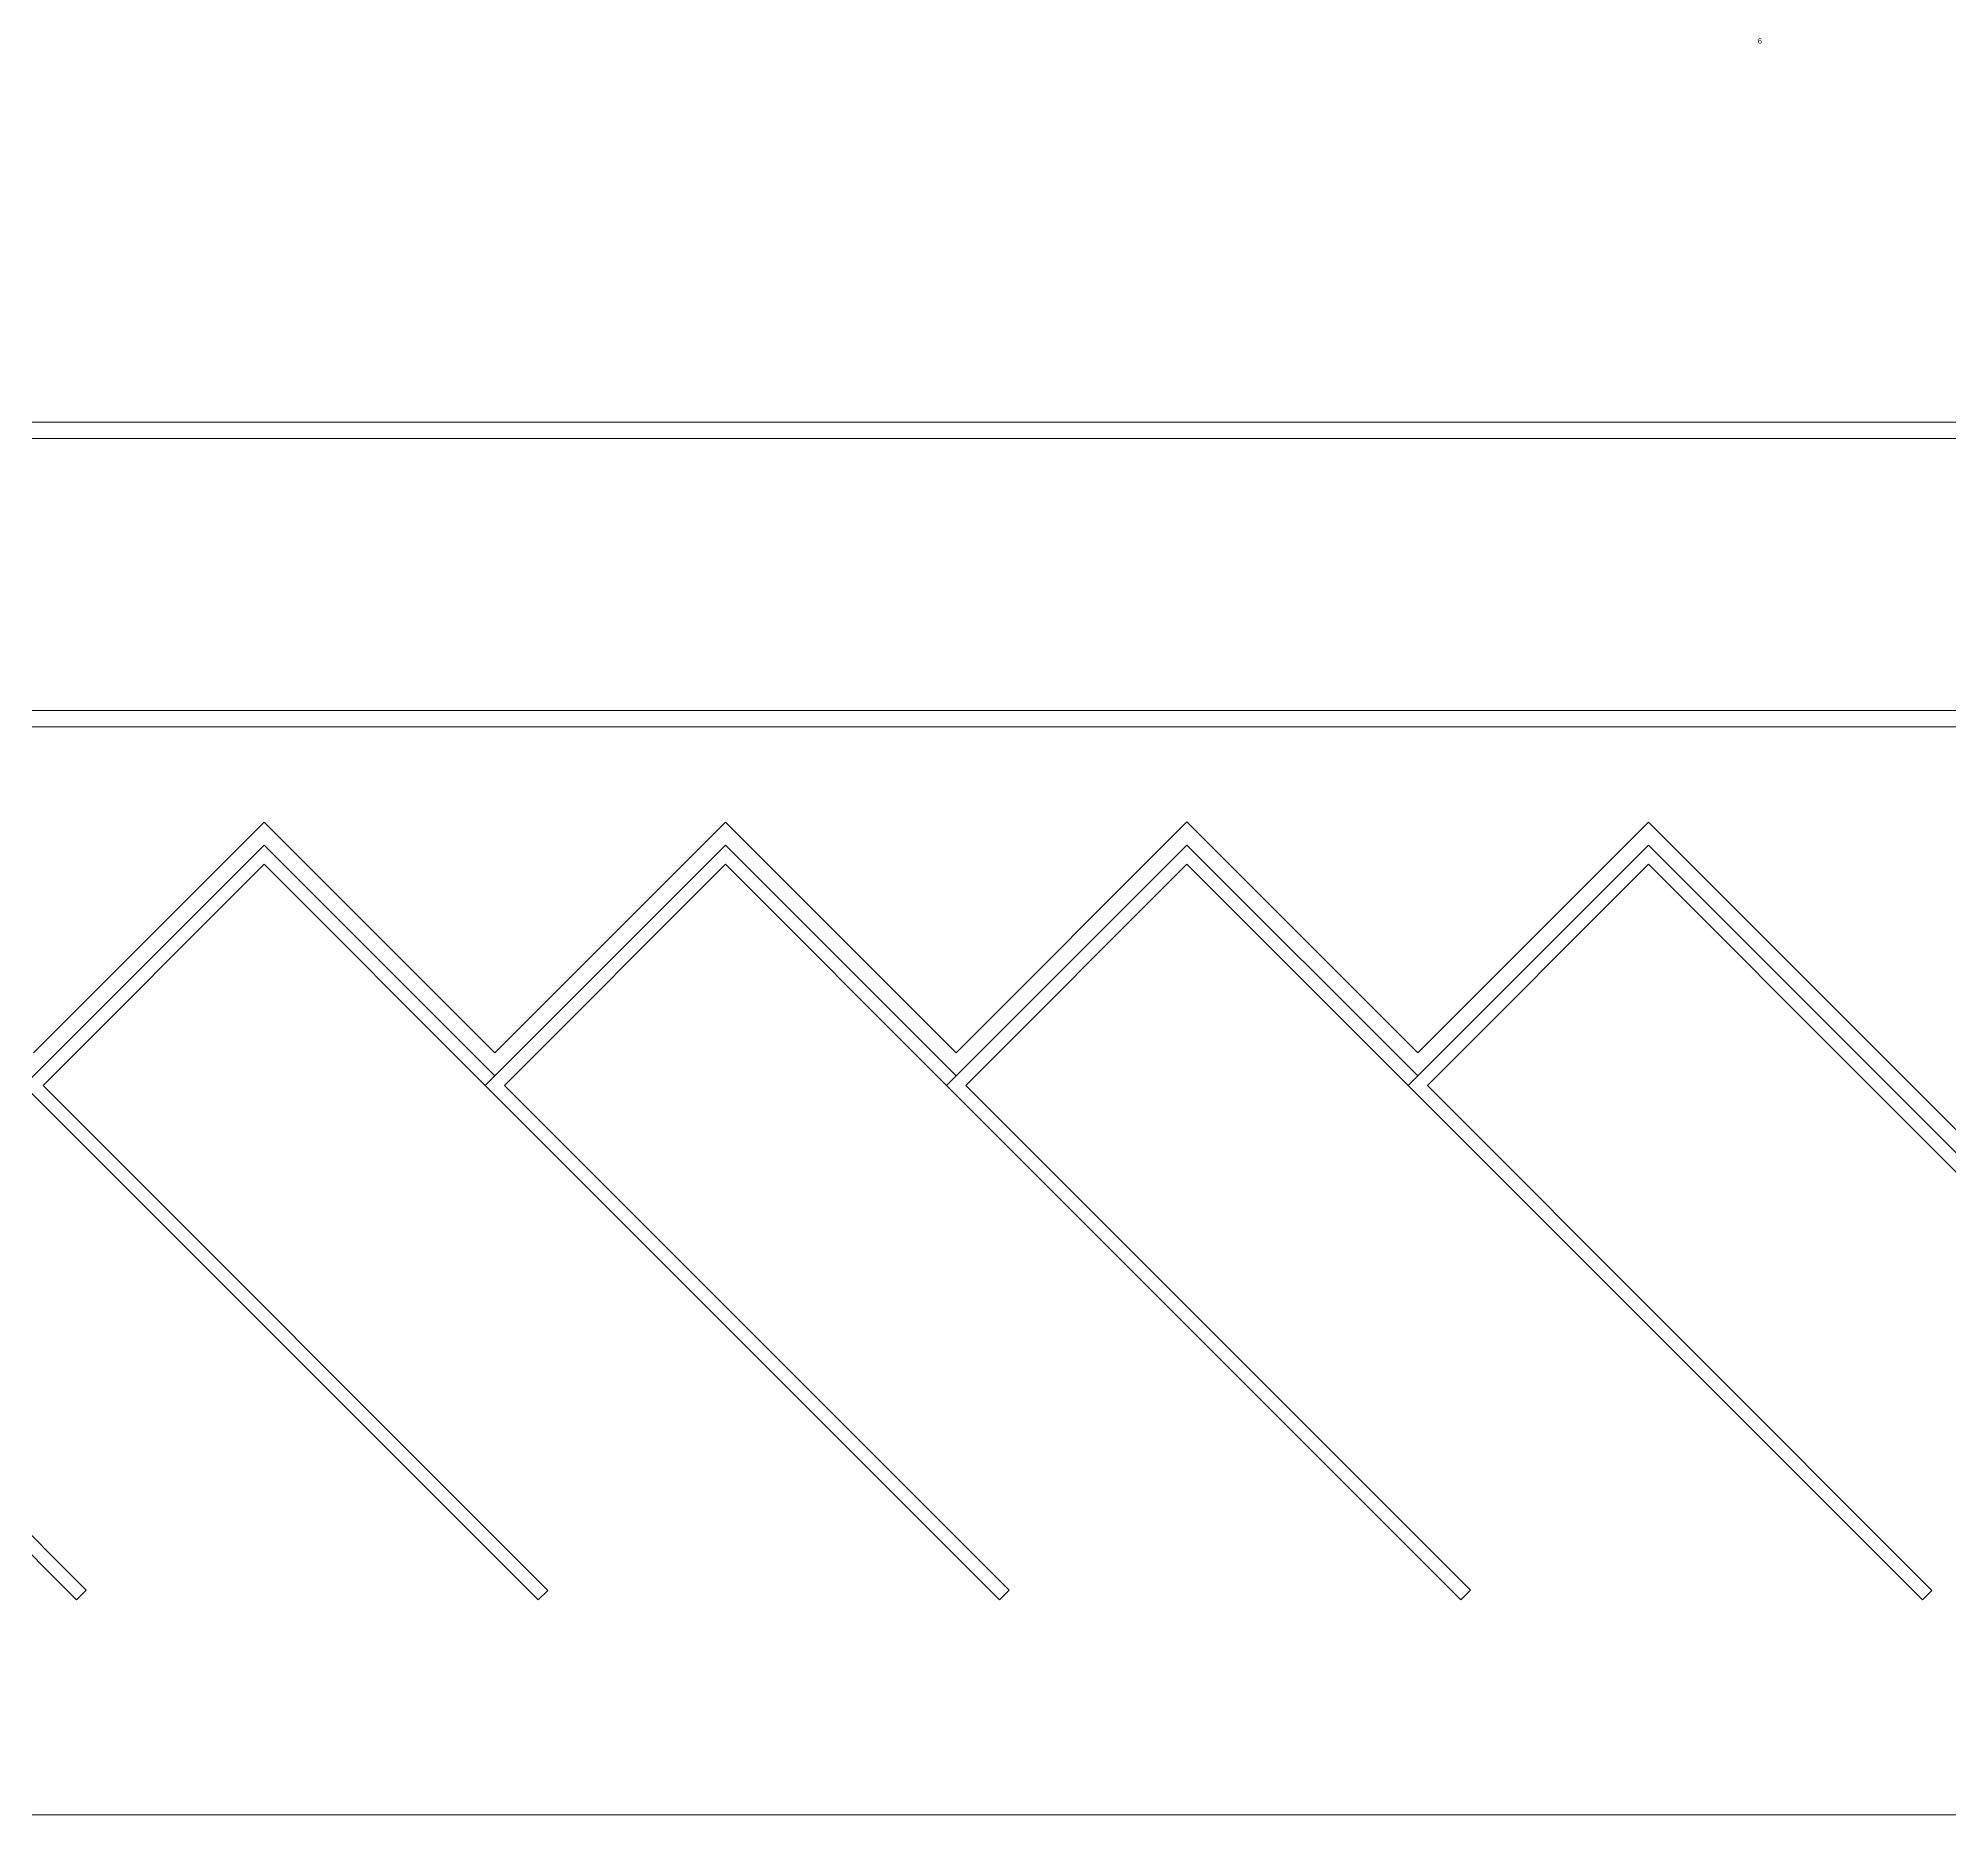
# Model space of a CAD drawing. Header units: millimetres. Extents: x -395 to 1008, y 9 to 692.
# Drawn here: x -123.09 to -109.03, y 9.26 to 22.32 of the extents above; entities that cross this region are included whole.
import ezdxf

# ---------------------------------------------------------------- set-up
doc = ezdxf.new("R2010")
doc.units = ezdxf.units.MM
doc.header["$LTSCALE"] = 0.1
doc.header["$MEASUREMENT"] = 0
for name, color, linetype, lineweight in [('.10 ultra fina', 240, 'Continuous', 5), ('.30', 50, 'Continuous', 5), ('.40 Interno parede', 27, 'Continuous', 5)]:
    doc.layers.add(name, color=color, linetype=linetype, lineweight=lineweight)
doc.styles.add('Arial', font='arial.ttf')

# ---------------------------------------------------------------- blocks, each defined once
blk = doc.blocks.new('eeetet')
at = {"layer": '.10 ultra fina', "color": 240, "lineweight": 5}
for p, q in [((556.942, 79.588), (671.697, 79.588)), ((556.942, 79.468), (671.817, 79.468)), ((588.604, 77.468), (556.942, 77.469)), ((588.314, 77.348), (557.061, 77.349)), ((570.079, 74.951), (571.776, 76.648)), ((571.776, 76.648), (573.473, 74.952)), ((573.473, 74.952), (575.17, 76.648)), ((575.17, 76.648), (576.867, 74.951)), ((576.867, 74.951), (578.564, 76.649)), ((578.564, 76.649), (580.261, 74.951)), ((580.261, 74.951), (581.958, 76.648)), ((581.958, 76.648), (584.786, 73.82)), ((571.776, 76.479), (570.008, 74.711)), ((570.079, 74.782), (571.776, 76.479)), ((573.473, 74.782), (571.776, 76.479)), ((571.776, 76.479), (573.473, 74.782)), ((575.17, 76.479), (573.402, 74.711)), ((573.473, 74.782), (575.17, 76.479)), ((576.867, 74.782), (575.17, 76.479)), ((575.17, 76.479), (576.867, 74.782)), ((578.564, 76.479), (576.796, 74.711)), ((576.867, 74.782), (578.564, 76.479)), ((580.261, 74.782), (578.564, 76.479)), ((578.564, 76.479), (580.261, 74.782)), ((581.958, 76.479), (580.19, 74.711)), ((580.261, 74.782), (581.958, 76.479)), ((583.655, 74.782), (581.958, 76.479)), ((581.958, 76.479), (584.786, 73.651)), ((570.15, 74.711), (571.776, 76.337)), ((571.776, 76.337), (573.402, 74.711)), ((573.544, 74.711), (575.17, 76.337)), ((575.17, 76.337), (576.796, 74.711)), ((576.938, 74.711), (578.564, 76.337)), ((578.564, 76.337), (580.19, 74.711)), ((580.332, 74.711), (581.958, 76.337)), ((581.958, 76.337), (583.584, 74.711)), ((566.614, 74.711), (570.397, 70.928)), ((570.468, 70.999), (566.756, 74.711)), ((570.008, 74.711), (573.791, 70.928)), ((573.862, 70.998), (570.15, 74.711)), ((573.402, 74.711), (577.185, 70.928)), ((577.256, 70.999), (573.544, 74.711)), ((576.796, 74.711), (580.579, 70.928)), ((580.65, 70.999), (576.938, 74.711)), ((580.19, 74.711), (583.974, 70.928)), ((584.044, 70.998), (580.332, 74.711)), ((583.584, 74.711), (588.498, 69.797)), ((570.397, 70.928), (570.468, 70.999)), ((573.791, 70.928), (573.862, 70.998)), ((577.185, 70.928), (577.256, 70.999)), ((580.579, 70.928), (580.65, 70.999)), ((583.974, 70.928), (584.044, 70.998)), ((556.941, 69.349), (672.841, 69.349))]:
    blk.add_line(p, q, dxfattribs=at)

msp = doc.modelspace()

# ---------------------------------------------------------------- block references
at = {"layer": '.30'}
msp.add_blockref('eeetet', (-693.2, -60.087), dxfattribs=at)

# ---------------------------------------------------------------- texts
at = {"layer": '.40 Interno parede', "color": 27, "insert": (-110.422, 22.282), "char_height": 0.0406, "width": 0.06118, "attachment_point": 8, "rotation": 0.1045, "line_spacing_factor": 0.9, "style": 'Arial'}
msp.add_mtext('6', dxfattribs=at)

doc.saveas('drawing.dxf')
